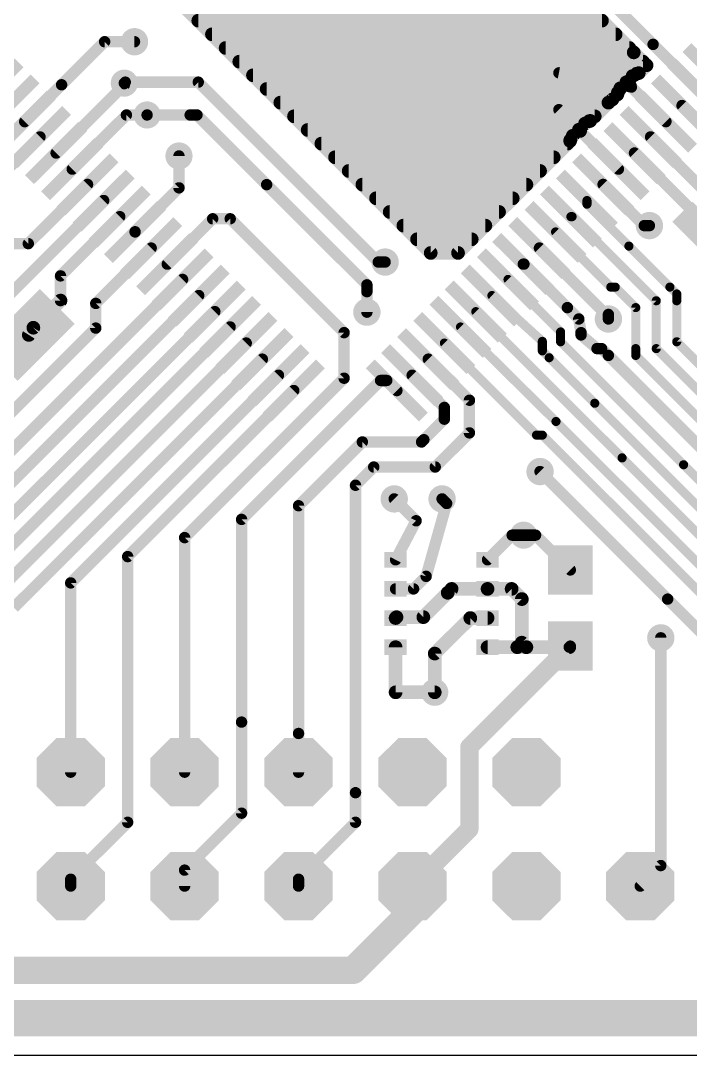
# Model space of a CAD drawing. Extents: x 0 to 81, y 1 to 51.
# Drawn here: x 38.71 to 53.64, y 1 to 24.08 of the extents above; entities that cross this region are included whole.
import ezdxf

# ---------------------------------------------------------------- set-up
doc = ezdxf.new("R2010")
doc.units = 0
for name, color, linetype in [('1', 22, 'CONTINUOUS'), ('17', 82, 'CONTINUOUS'), ('18', 82, 'CONTINUOUS'), ('20', 7, 'CONTINUOUS')]:
    doc.layers.add(name, color=color, linetype=linetype)

# ---------------------------------------------------------------- blocks, each defined once
blk = doc.blocks.new('RECT')
blk.add_solid([(-0.5, -0.5), (0.5, -0.5), (-0.5, 0.5), (0.5, 0.5)])
blk = doc.blocks.new('OCTAGONP')
at = {"const_width": 0.5}
blk.add_lwpolyline([(-0.25, -0.1036), (-0.25, 0.1036), (-0.1036, 0.25), (0.1036, 0.25), (0.25, 0.1036), (0.25, -0.1036), (0.1036, -0.25), (-0.1036, -0.25), (-0.25, -0.1036), (-0.25, 0.1036)], dxfattribs=at)
blk = doc.blocks.new('ROUNDV')
at = {"const_width": 0.5}
blk.add_lwpolyline([(0, -0.25, 1), (0, 0.25, 1), (0, -0.25)], format="xyb", dxfattribs=at)

msp = doc.modelspace()

# ---------------------------------------------------------------- linework, layer by layer
at = {"layer": '1'}
for points, const_width in [([(47.4061, 28.956), (52.8121, 23.55)], 0.254), ([(47.2272, 28.5242), (52.3803, 23.3711)], 0.3048), ([(45.8724, 25.7556), (50.7492, 22.4028)], 0.8128), ([(47.8536, 18.8976), (42.3672, 24.384)], 0.3048), ([(42.672, 24.0792), (51.6722, 24.0792)], 0.3048), ([(42.9768, 23.7744), (51.977, 23.7744)], 0.3048), ([(39.624, 22.6493), (40.5835, 23.6088)], 0.254), ([(40.5835, 23.6088), (41.2496, 23.6088)], 0.254), ([(43.2816, 23.4696), (52.2818, 23.4696)], 0.3048), ([(52.8121, 23.55), (53.8167, 22.5454)], 0.254), ([(43.5864, 23.1648), (52.5866, 23.1648)], 0.3048), ([(52.3803, 23.3711), (52.3803, 23.3711)], 0.3048), ([(52.3803, 23.3711), (52.6672, 23.0842)], 0.3048), ([(52.6672, 23.0842), (52.4921, 22.9091)], 0.3048), ([(43.8912, 22.86), (52.3832, 22.86)], 0.3048), ([(52.3278, 22.5975), (50.7125, 22.915)], 0.254), ([(52.2182, 22.707), (52.0816, 22.5704)], 0.3048), ([(52.3548, 22.8437), (52.2182, 22.707)], 0.3048), ([(52.2182, 22.707), (52.2932, 22.6321)], 0.3048), ([(52.2931, 22.6321), (52.2182, 22.707)], 0.3048), ([(52.4475, 22.8972), (52.3548, 22.8437)], 0.3048), ([(52.4921, 22.9091), (52.4475, 22.8972)], 0.3048), ([(38.8017, 21.827), (39.624, 22.6493)], 0.254), ([(39.5022, 21.1265), (41.0224, 22.6467)], 0.254), ([(41.0224, 22.6864), (41.0436, 22.7076)], 0.254), ([(41.0436, 22.7076), (42.672, 22.7076)], 0.254), ([(41.0224, 22.6467), (41.0224, 22.6864)], 0.2032), ([(41.0224, 22.6467), (41.0224, 22.6864)], 0.2032), ([(42.672, 22.7076), (46.6852, 18.6944)], 0.254), ([(44.196, 22.5552), (52.0728, 22.5552)], 0.3048), ([(52.0281, 22.4778), (52.0161, 22.4331)], 0.3048), ([(52.0816, 22.5704), (52.0281, 22.4778)], 0.3048), ([(52.2932, 22.6321), (52.2931, 22.6321)], 0.3048), ([(53.0983, 21.827), (52.3278, 22.5975)], 0.254), ([(44.5008, 22.2504), (51.816, 22.2504)], 0.3048), ([(51.816, 22.2504), (51.4087, 21.8431)], 0.3048), ([(51.9031, 22.3201), (51.816, 22.2504)], 0.3048), ([(52.0161, 22.4331), (51.9031, 22.3201)], 0.3048), ([(52.0386, 20.7673), (50.7125, 22.0934)], 0.254), ([(53.4575, 22.1862), (54.9813, 20.6624)], 0.254), ([(41.0693, 21.9752), (39.8614, 20.7673)], 0.254), ([(41.0693, 21.9752), (41.5304, 21.9752)], 0.254), ([(41.5304, 21.9752), (42.49, 21.9752)], 0.254), ([(42.49, 21.9752), (42.6424, 21.9752)], 0.254), ([(42.6424, 21.9752), (44.196, 20.4216)], 0.254), ([(44.8056, 21.9456), (51.5112, 21.9456)], 0.3048), ([(51.2952, 21.784), (51.1586, 21.6474)], 0.3048), ([(51.3878, 21.8375), (51.2952, 21.784)], 0.3048), ([(51.4087, 21.8431), (51.3878, 21.8375)], 0.3048), ([(45.1104, 21.6408), (51.152, 21.6408)], 0.3048), ([(51.1585, 21.6474), (51.0219, 21.5108)], 0.3048), ([(51.1857, 21.6201), (51.1585, 21.6474)], 0.3048), ([(51.1586, 21.6474), (51.1858, 21.6202)], 0.3048), ([(51.1651, 21.6408), (51.1651, 21.6408)], 0.3048), ([(51.1858, 21.6202), (51.1857, 21.6201)], 0.3048), ([(39.143, 21.4857), (38.0788, 20.4216)], 0.254), ([(45.4152, 21.336), (50.9016, 21.336)], 0.3048), ([(50.9628, 21.3972), (48.4632, 18.8976)], 0.3048), ([(50.9684, 21.4181), (50.9628, 21.3972)], 0.3048), ([(51.0219, 21.5108), (50.9684, 21.4181)], 0.3048), ([(52.757, 21.4857), (54.2129, 20.0298)], 0.254), ([(52.3978, 21.1265), (53.9152, 19.6092)], 0.254), ([(42.2416, 20.3496), (42.2416, 21.0608)], 0.254), ([(45.72, 21.0312), (50.5968, 21.0312)], 0.3048), ([(46.0248, 20.7264), (50.292, 20.7264)], 0.3048), ([(40.2026, 20.4261), (38.8816, 19.105)], 0.254), ([(46.4312, 18.1864), (44.196, 20.4216)], 0.254), ([(46.3296, 20.4216), (49.9872, 20.4216)], 0.3048), ([(51.6974, 20.4261), (52.6162, 19.5072)], 0.254), ([(41.2623, 19.3703), (42.2416, 20.3496)], 0.254), ([(40.5618, 20.0668), (37.5172, 17.0222)], 0.254), ([(46.6344, 20.1168), (49.6824, 20.1168)], 0.3048), ([(51.3382, 20.0668), (51.3382, 19.985)], 0.2032), ([(51.3382, 19.985), (52.2732, 19.05)], 0.2032), ([(46.9392, 19.812), (49.3776, 19.812)], 0.3048), ([(40.9211, 19.7076), (39.6, 18.3866)], 0.254), ([(41.9807, 18.648), (42.9924, 19.6596)], 0.254), ([(42.9924, 19.6596), (43.3832, 19.6596)], 0.254), ([(43.3832, 19.6596), (45.9232, 17.1196)], 0.254), ([(47.244, 19.5072), (49.0728, 19.5072)], 0.3048), ([(50.9789, 19.7076), (51.006, 19.7076)], 0.2032), ([(51.006, 19.7076), (52.8828, 17.8308)], 0.2032), ([(52.6162, 19.5072), (52.7304, 19.5072)], 0.254), ([(41.2623, 19.3664), (41.2623, 19.3703)], 0.254), ([(50.6377, 19.3664), (51.8685, 18.1356)], 0.2032), ([(38.8816, 19.105), (38.33, 19.105)], 0.254), ([(47.5488, 19.2024), (48.768, 19.2024)], 0.3048), ([(41.6215, 19.0072), (40.386, 17.7717)], 0.254), ([(48.4632, 18.8976), (47.8536, 18.8976)], 0.3048), ([(47.8536, 18.8976), (48.4632, 18.8976)], 0.3048), ([(50.2785, 19.0072), (51.816, 17.4697)], 0.254), ([(52.2732, 19.05), (53.1876, 18.1356)], 0.2032), ([(46.6852, 18.6944), (46.8376, 18.6944)], 0.254), ([(49.9193, 18.648), (49.932, 18.648)], 0.254), ([(49.932, 18.648), (50.9016, 17.6784)], 0.254), ([(39.6, 18.3866), (39.6, 17.835)], 0.254), ([(42.322, 18.3067), (30.9241, 6.9088)], 0.254), ([(46.4312, 18.034), (46.4312, 18.1864)], 0.254), ([(49.578, 18.3067), (50.7492, 17.1355)], 0.2032), ([(51.8685, 18.1356), (51.9684, 18.1356)], 0.2032), ([(51.9684, 18.1356), (52.4256, 17.6784)], 0.2032), ([(53.1876, 18.1356), (53.34, 17.9832)], 0.2032), ([(42.6812, 17.9475), (29.6672, 4.9335)], 0.254), ([(46.4312, 18.034), (46.4312, 17.5768)], 0.254), ([(49.2188, 17.9475), (50.3428, 16.9251)], 0.2032), ([(53.34, 17.9832), (53.34, 17.8308)], 0.2032), ([(39.6, 17.835), (38.9945, 17.2295)], 0.3048), ([(40.386, 17.7717), (40.386, 17.2212)], 0.254), ([(50.9016, 17.6784), (51.1556, 17.4244)], 0.254), ([(52.4256, 17.6784), (52.4256, 16.764)], 0.2032), ([(52.8828, 17.8308), (52.8828, 16.764)], 0.2032), ([(53.34, 17.8308), (53.34, 16.9164)], 0.2032), ([(43.0404, 17.5883), (34.798, 9.3459)], 0.254), ([(48.8596, 17.5883), (52.1208, 14.3271)], 0.2032), ([(51.1556, 17.4244), (51.2064, 17.1196)], 0.254), ([(51.816, 17.526), (51.816, 17.4244)], 0.254), ([(51.816, 17.4697), (51.816, 17.4244)], 0.254), ([(40.386, 17.2212), (35.2044, 12.0396)], 0.254), ([(43.3816, 17.247), (36.0172, 9.8826)], 0.254), ([(38.9945, 17.2295), (38.8929, 17.0689)], 0.3048), ([(50.6476, 15.1384), (48.5184, 17.247)], 0.2032), ([(45.9232, 17.1196), (45.9232, 16.1036)], 0.254), ([(50.7492, 17.1355), (50.7492, 16.9164)], 0.2032), ([(51.2064, 17.1196), (51.2064, 17.0688)], 0.254), ([(51.2064, 17.0688), (51.562, 16.764)], 0.254), ([(43.7409, 16.8878), (37.2872, 10.4342)], 0.254), ([(48.1591, 16.8878), (50.2134, 14.8336)], 0.2032), ([(50.3428, 16.9251), (50.3428, 16.7132)], 0.2032), ([(50.7492, 16.9164), (53.4924, 14.1732)], 0.2032), ([(51.562, 16.764), (51.6636, 16.764)], 0.254), ([(51.6636, 16.764), (51.816, 16.6116)], 0.254), ([(52.4256, 16.764), (52.4256, 16.6116)], 0.2032), ([(52.8828, 16.764), (54.7116, 14.9352)], 0.2032), ([(53.34, 16.9164), (55.0164, 15.24)], 0.2032), ([(44.1001, 16.5286), (38.5572, 10.9858)], 0.254), ([(47.7999, 16.5286), (48.7172, 15.6114)], 0.254), ([(50.3428, 16.7132), (50.4952, 16.5608)], 0.2032), ([(50.4952, 16.5608), (51.5112, 15.5448)], 0.2032), ([(51.816, 16.6116), (53.9496, 14.478)], 0.254), ([(52.4256, 16.6116), (54.4068, 14.6304)], 0.2032), ([(44.4593, 16.1694), (39.8272, 11.5373)], 0.254), ([(45.9232, 16.1036), (42.3672, 12.5476)], 0.254), ([(46.736, 16.0528), (43.6372, 12.954)], 0.254), ([(46.8748, 16.0528), (46.736, 16.0528)], 0.254), ([(47.0995, 15.8282), (46.8748, 16.0528)], 0.254), ([(47.4407, 16.1694), (48.1584, 15.4517)], 0.254), ([(44.8005, 15.8282), (41.0972, 12.1248)], 0.254), ([(48.7172, 15.6114), (48.7172, 14.8844)], 0.254), ([(48.1584, 15.4517), (48.1584, 15.1892)], 0.254), ([(51.5112, 15.5448), (57.2516, 9.8044)], 0.2032), ([(48.1584, 15.1892), (47.7012, 14.732)], 0.254), ([(50.6476, 15.1384), (57.912, 7.874)], 0.2032), ([(48.7172, 14.8844), (47.9552, 14.1224)], 0.254), ([(46.3296, 14.6812), (44.9072, 13.2588)], 0.254), ([(47.6504, 14.6812), (46.3296, 14.6812)], 0.254), ([(47.7012, 14.732), (47.6504, 14.6812)], 0.254), ([(50.2134, 14.8336), (50.3428, 14.8336)], 0.2032), ([(50.3428, 14.8336), (57.8104, 7.366)], 0.2032), ([(52.1208, 14.3271), (52.1208, 14.3256)], 0.2032), ([(57.7596, 8.6868), (52.1208, 14.3256)], 0.2032), ([(46.5836, 14.1224), (46.1772, 13.716)], 0.254), ([(47.9552, 14.1224), (46.5836, 14.1224)], 0.254), ([(50.292, 14.0208), (53.1368, 11.176)], 0.254), ([(53.4924, 14.1732), (55.9816, 11.684)], 0.2032), ([(46.1772, 13.716), (46.1772, 6.858)], 0.254), ([(44.9072, 13.2588), (44.9072, 8.1788)], 0.254), ([(47.0408, 13.4112), (47.5285, 12.9235)], 0.254), ([(48.2092, 13.3096), (47.752, 11.684)], 0.254), ([(48.1076, 13.4112), (48.2092, 13.3096)], 0.254), ([(43.6372, 12.954), (43.6372, 8.4328)], 0.254), ([(47.5285, 12.9235), (47.0713, 12.0536)], 0.254), ([(49.1213, 12.0536), (49.6703, 12.6026)], 0.254), ([(49.6703, 12.6026), (49.9251, 12.6026)], 0.254), ([(50.1909, 12.6026), (49.9251, 12.6026)], 0.254), ([(50.9665, 11.827), (50.1909, 12.6026)], 0.254), ([(42.3672, 12.5476), (42.3672, 7.3152)], 0.254), ([(41.0972, 12.1248), (41.0972, 6.1976)], 0.254), ([(47.752, 11.684), (47.4716, 11.4036)], 0.254), ([(39.8272, 11.5373), (39.8272, 7.3152)], 0.254), ([(48.3197, 11.4036), (48.233, 11.3169)], 0.3048), ([(49.1213, 11.4036), (48.3197, 11.4036)], 0.3048), ([(49.1213, 11.4036), (49.658, 11.4036)], 0.3048), ([(49.658, 11.4036), (49.8856, 11.176)], 0.3048), ([(47.4716, 11.4036), (47.0713, 11.4036)], 0.254), ([(48.233, 11.3169), (47.6899, 10.7738)], 0.3048), ([(49.8856, 11.176), (49.8856, 10.2052)], 0.3048), ([(53.1368, 11.176), (55.0672, 9.2456)], 0.254), ([(47.0915, 10.7738), (47.0713, 10.7536)], 0.3048), ([(47.6899, 10.7738), (47.0915, 10.7738)], 0.3048), ([(48.7365, 10.7536), (47.9439, 9.961)], 0.3048), ([(49.1213, 10.7536), (48.7365, 10.7536)], 0.3048), ([(52.9844, 5.2324), (52.9844, 10.3124)], 0.254), ([(47.0713, 10.1036), (47.0713, 9.0974)], 0.3048), ([(50.9665, 10.127), (48.7172, 7.8777)], 0.4064), ([(49.784, 10.1036), (49.1213, 10.1036)], 0.3048), ([(49.9872, 10.1036), (49.784, 10.1036)], 0.3048), ([(49.8856, 10.2052), (49.9872, 10.1036)], 0.3048), ([(50.9431, 10.1036), (49.9872, 10.1036)], 0.3048), ([(50.9665, 10.127), (50.9431, 10.1036)], 0.254), ([(47.9439, 9.961), (47.9439, 9.0974)], 0.3048), ([(47.0713, 9.0974), (47.9439, 9.0974)], 0.3048), ([(43.6372, 8.4328), (43.6372, 6.4008)], 0.254), ([(44.9072, 8.1788), (44.9072, 7.3152)], 0.254), ([(48.7172, 7.8777), (48.7172, 6.0452)], 0.4064), ([(46.1772, 6.858), (46.1772, 6.1976)], 0.254), ([(43.6372, 6.4008), (42.3672, 5.1308)], 0.254), ([(41.0972, 6.1976), (39.8272, 4.9276)], 0.254), ([(46.1772, 6.1976), (44.9072, 4.9276)], 0.254), ([(47.4472, 4.7752), (48.7172, 6.0452)], 0.4064), ([(52.5272, 4.7752), (52.9844, 5.2324)], 0.254), ([(42.3672, 5.1308), (42.3672, 4.7752)], 0.254), ([(47.4472, 4.2164), (47.4472, 4.7752)], 0.6096), ([(39.8272, 4.9276), (39.8272, 4.7752)], 0.254), ([(44.9072, 4.9276), (44.9072, 4.7752)], 0.254), ([(46.1264, 2.8956), (47.4472, 4.2164)], 0.6096), ([(26.5684, 2.8956), (46.1264, 2.8956)], 0.6096), ([(65.9892, 1.8288), (20.828, 1.8288)], 0.8128)]:
    msp.add_lwpolyline(points, dxfattribs=dict(at, const_width=const_width))
for points, const_width in [([(42.672, 24.1554, 1), (42.672, 24.003)], 0.1524), ([(51.6722, 24.003, 1), (51.6722, 24.1554)], 0.1524), ([(42.9768, 23.8506, 1), (42.9768, 23.6982)], 0.1524), ([(51.977, 23.6982, 1), (51.977, 23.8506)], 0.1524), ([(40.5835, 23.6723, 1), (40.5835, 23.5453)], 0.127), ([(40.6284, 23.5639, 1), (40.5386, 23.6537)], 0.127), ([(41.2496, 23.5453, 1), (41.2496, 23.6723)], 0.127), ([(43.2816, 23.5458, 1), (43.2816, 23.3934)], 0.1524), ([(52.2818, 23.3934, 1), (52.2818, 23.5458)], 0.1524), ([(52.857, 23.5949, 1), (52.7672, 23.5051)], 0.127), ([(52.7672, 23.5051, 1), (52.857, 23.5949)], 0.127), ([(43.5864, 23.241, 1), (43.5864, 23.0886)], 0.1524), ([(52.4565, 23.3711, 1), (52.3041, 23.3711)], 0.1524), ([(52.4342, 23.425, 1), (52.3264, 23.3173)], 0.1524), ([(52.3041, 23.3711, 1), (52.4565, 23.3711)], 0.1524), ([(52.3264, 23.3173, 1), (52.4342, 23.425)], 0.1524), ([(52.5866, 23.0886, 1), (52.5866, 23.241)], 0.1524), ([(52.7211, 23.0303, 1), (52.6134, 23.1381)], 0.1524), ([(52.6134, 23.0303, 1), (52.7211, 23.1381)], 0.1524), ([(43.8912, 22.9362, 1), (43.8912, 22.7838)], 0.1524), ([(50.7247, 22.9773, 1), (50.7003, 22.8527)], 0.127), ([(52.2721, 22.7609, 1), (52.1643, 22.6532)], 0.1524), ([(52.2721, 22.7609, 1), (52.1643, 22.6531)], 0.1524), ([(52.2721, 22.6531, 1), (52.1643, 22.7609)], 0.1524), ([(52.3167, 22.9096, 1), (52.3929, 22.7777)], 0.1524), ([(52.4087, 22.7898, 1), (52.3009, 22.8975)], 0.1524), ([(52.4278, 22.9708, 1), (52.4672, 22.8236)], 0.1524), ([(52.3832, 22.7838, 1), (52.3832, 22.9362)], 0.1524), ([(52.4856, 22.8312, 1), (52.4094, 22.9631)], 0.1524), ([(52.4383, 22.963, 1), (52.546, 22.8552)], 0.1524), ([(52.5119, 22.8355, 1), (52.4724, 22.9827)], 0.1524), ([(39.5791, 22.6942, 1), (39.6689, 22.6044)], 0.127), ([(39.6689, 22.6044, 1), (39.5791, 22.6942)], 0.127), ([(40.9775, 22.7313, 1), (41.0673, 22.6415)], 0.127), ([(41.0673, 22.6018, 1), (40.9775, 22.6916)], 0.127), ([(41.0436, 22.7711, 1), (41.0436, 22.6441)], 0.127), ([(41.0732, 22.6864, 1), (40.9716, 22.6864)], 0.1016), ([(41.0732, 22.6864, 1), (40.9716, 22.6864)], 0.1016), ([(40.9716, 22.6467, 1), (41.0732, 22.6467)], 0.1016), ([(40.9716, 22.6467, 1), (41.0732, 22.6467)], 0.1016), ([(41.0885, 22.6627, 1), (40.9987, 22.7525)], 0.127), ([(42.7169, 22.7525, 1), (42.6271, 22.6627)], 0.127), ([(42.672, 22.6441, 1), (42.672, 22.7711)], 0.127), ([(44.196, 22.6314, 1), (44.196, 22.479)], 0.1524), ([(50.6341, 22.2354, 1), (50.8643, 22.5702)], 0.4064), ([(52.1017, 22.458, 1), (51.9545, 22.4975)], 0.1524), ([(52.0277, 22.6243, 1), (52.1355, 22.5165)], 0.1524), ([(52.1476, 22.5323, 1), (52.0156, 22.6085)], 0.1524), ([(52.0728, 22.479, 1), (52.0728, 22.6314)], 0.1524), ([(52.1643, 22.7609, 1), (52.2721, 22.6532)], 0.1524), ([(52.2463, 22.6922, 1), (52.3399, 22.572)], 0.1524), ([(52.2392, 22.5782, 1), (52.347, 22.686)], 0.1524), ([(52.2393, 22.5782, 1), (52.347, 22.686)], 0.1524), ([(52.3399, 22.572, 1), (52.2464, 22.6923)], 0.1524), ([(52.3727, 22.6424, 1), (52.2829, 22.5526)], 0.127), ([(52.3155, 22.5352, 1), (52.34, 22.6598)], 0.127), ([(44.5008, 22.3266, 1), (44.5008, 22.1742)], 0.1524), ([(51.7684, 22.3099, 1), (51.8636, 22.1909)], 0.1524), ([(51.8699, 22.1965, 1), (51.7621, 22.3043)], 0.1524), ([(51.816, 22.1742, 1), (51.816, 22.3266)], 0.1524), ([(51.8492, 22.374, 1), (51.957, 22.2662)], 0.1524), ([(51.9507, 22.2606, 1), (51.8555, 22.3796)], 0.1524), ([(51.9425, 22.4528, 1), (52.0897, 22.4134)], 0.1524), ([(51.9621, 22.5159, 1), (52.0941, 22.4396)], 0.1524), ([(52.07, 22.3792, 1), (51.9623, 22.487)], 0.1524), ([(50.7574, 22.1383, 1), (50.6676, 22.0485)], 0.127), ([(53.5024, 22.2311, 1), (53.4126, 22.1413)], 0.127), ([(38.7568, 21.8719, 1), (38.8466, 21.7821)], 0.127), ([(41.0693, 22.0387, 1), (41.0693, 21.9117)], 0.127), ([(41.1142, 21.9303, 1), (41.0244, 22.0201)], 0.127), ([(41.5304, 22.0387, 1), (41.5304, 21.9117)], 0.127), ([(41.5304, 21.9117, 1), (41.5304, 22.0387)], 0.127), ([(42.49, 22.0387, 1), (42.49, 21.9117)], 0.127), ([(42.49, 21.9117, 1), (42.49, 22.0387)], 0.127), ([(42.6873, 22.0201, 1), (42.5975, 21.9303)], 0.127), ([(42.6424, 21.9117, 1), (42.6424, 22.0387)], 0.127), ([(44.8056, 22.0218, 1), (44.8056, 21.8694)], 0.1524), ([(51.2571, 21.85, 1), (51.3333, 21.718)], 0.1524), ([(51.349, 21.7301, 1), (51.2413, 21.8379)], 0.1524), ([(51.3681, 21.9111, 1), (51.4076, 21.7639)], 0.1524), ([(51.3548, 21.897, 1), (51.4626, 21.7892)], 0.1524), ([(51.4259, 21.7715, 1), (51.3497, 21.9035)], 0.1524), ([(51.4284, 21.7695, 1), (51.389, 21.9167)], 0.1524), ([(51.5112, 21.8694, 1), (51.5112, 22.0218)], 0.1524), ([(53.0534, 21.7821, 1), (53.1432, 21.8719)], 0.127), ([(45.1104, 21.717, 1), (45.1104, 21.5646)], 0.1524), ([(51.2124, 21.7013, 1), (51.1047, 21.5935)], 0.1524), ([(51.2124, 21.7012, 1), (51.1047, 21.5935)], 0.1524), ([(51.1047, 21.7013, 1), (51.2124, 21.5935)], 0.1524), ([(51.1651, 21.717, 1), (51.1651, 21.5646)], 0.1524), ([(51.2124, 21.5935, 1), (51.1047, 21.7012)], 0.1524), ([(51.1319, 21.674, 1), (51.2396, 21.5663)], 0.1524), ([(51.2397, 21.5663, 1), (51.1319, 21.6741)], 0.1524), ([(51.1319, 21.5663, 1), (51.2397, 21.6741)], 0.1524), ([(51.1319, 21.5663, 1), (51.2396, 21.674)], 0.1524), ([(51.152, 21.5646, 1), (51.152, 21.717)], 0.1524), ([(51.1651, 21.5646, 1), (51.1651, 21.717)], 0.1524), ([(39.1879, 21.4408, 1), (39.0981, 21.5306)], 0.127), ([(45.4152, 21.4122, 1), (45.4152, 21.2598)], 0.1524), ([(50.8892, 21.417, 1), (51.0365, 21.3775)], 0.1524), ([(50.9024, 21.4562, 1), (51.0344, 21.38)], 0.1524), ([(51.042, 21.3984, 1), (50.8948, 21.4378)], 0.1524), ([(50.9016, 21.2598, 1), (50.9016, 21.4122)], 0.1524), ([(51.0167, 21.3434, 1), (50.909, 21.4511)], 0.1524), ([(50.9681, 21.5646, 1), (51.0758, 21.4569)], 0.1524), ([(51.0879, 21.4727, 1), (50.9559, 21.5489)], 0.1524), ([(52.8019, 21.5306, 1), (52.7121, 21.4408)], 0.127), ([(39.4573, 21.1714, 1), (39.5471, 21.0816)], 0.127), ([(52.4427, 21.1714, 1), (52.3529, 21.0816)], 0.127), ([(42.3051, 21.0608, 1), (42.1781, 21.0608)], 0.127), ([(45.72, 21.1074, 1), (45.72, 20.955)], 0.1524), ([(50.5968, 20.955, 1), (50.5968, 21.1074)], 0.1524), ([(39.8165, 20.8122, 1), (39.9063, 20.7224)], 0.127), ([(46.0248, 20.8026, 1), (46.0248, 20.6502)], 0.1524), ([(50.292, 20.6502, 1), (50.292, 20.8026)], 0.1524), ([(51.9937, 20.7224, 1), (52.0835, 20.8122)], 0.127), ([(40.2475, 20.3812, 1), (40.1577, 20.471)], 0.127), ([(44.2409, 20.4665, 1), (44.1511, 20.3767)], 0.127), ([(46.3296, 20.4978, 1), (46.3296, 20.3454)], 0.1524), ([(49.9872, 20.3454, 1), (49.9872, 20.4978)], 0.1524), ([(51.7423, 20.471, 1), (51.6525, 20.3812)], 0.127), ([(42.1781, 20.3496, 1), (42.3051, 20.3496)], 0.127), ([(42.2865, 20.3047, 1), (42.1967, 20.3945)], 0.127), ([(44.1511, 20.3767, 1), (44.2409, 20.4665)], 0.127), ([(40.6067, 20.0219, 1), (40.5169, 20.1117)], 0.127), ([(46.6344, 20.193, 1), (46.6344, 20.0406)], 0.1524), ([(49.6824, 20.0406, 1), (49.6824, 20.193)], 0.1524), ([(51.3741, 20.021, 1), (51.3022, 19.9491)], 0.1016), ([(51.389, 20.0668, 1), (51.2874, 20.0668)], 0.1016), ([(46.9392, 19.8882, 1), (46.9392, 19.7358)], 0.1524), ([(49.3776, 19.7358, 1), (49.3776, 19.8882)], 0.1524), ([(51.2874, 19.985, 1), (51.389, 19.985)], 0.1016), ([(40.966, 19.6627, 1), (40.8762, 19.7525)], 0.127), ([(42.9924, 19.7231, 1), (42.9924, 19.5961)], 0.127), ([(43.0373, 19.6147, 1), (42.9475, 19.7045)], 0.127), ([(43.4281, 19.7045, 1), (43.3383, 19.6147)], 0.127), ([(43.3832, 19.5961, 1), (43.3832, 19.7231)], 0.127), ([(47.244, 19.5834, 1), (47.244, 19.431)], 0.1524), ([(49.0728, 19.431, 1), (49.0728, 19.5834)], 0.1524), ([(50.9789, 19.7584, 1), (50.9789, 19.6568)], 0.1016), ([(51.0419, 19.7436, 1), (50.97, 19.6717)], 0.1016), ([(51.006, 19.6568, 1), (51.006, 19.7584)], 0.1016), ([(52.6162, 19.5707, 1), (52.6162, 19.4437)], 0.127), ([(52.7304, 19.4437, 1), (52.7304, 19.5707)], 0.127), ([(41.3258, 19.3703, 1), (41.1988, 19.3703)], 0.127), ([(41.2174, 19.4152, 1), (41.3072, 19.3254)], 0.127), ([(41.1988, 19.3664, 1), (41.3258, 19.3664)], 0.127), ([(50.6736, 19.4023, 1), (50.6018, 19.3305)], 0.1016), ([(52.5713, 19.4623, 1), (52.6611, 19.5521)], 0.127), ([(38.8367, 19.1499, 1), (38.9265, 19.0601)], 0.127), ([(38.8816, 19.0415, 1), (38.8816, 19.1685)], 0.127), ([(47.5488, 19.2786, 1), (47.5488, 19.1262)], 0.1524), ([(48.768, 19.1262, 1), (48.768, 19.2786)], 0.1524), ([(41.6664, 18.9623, 1), (41.5766, 19.0521)], 0.127), ([(47.8536, 18.9738, 1), (47.8536, 18.8214)], 0.1524), ([(47.8536, 18.9738, 1), (47.8536, 18.8214)], 0.1524), ([(47.7997, 18.8437, 1), (47.9075, 18.9515)], 0.1524), ([(48.4093, 18.9515, 1), (48.5171, 18.8437)], 0.1524), ([(48.4632, 18.8214, 1), (48.4632, 18.9738)], 0.1524), ([(48.4632, 18.8214, 1), (48.4632, 18.9738)], 0.1524), ([(50.3234, 19.0521, 1), (50.2336, 18.9623)], 0.127), ([(52.3091, 19.0859, 1), (52.2373, 19.0141)], 0.1016), ([(52.2373, 19.0141, 1), (52.3091, 19.0859)], 0.1016), ([(41.9358, 18.6929, 1), (42.0256, 18.6031)], 0.127), ([(46.6852, 18.7579, 1), (46.6852, 18.6309)], 0.127), ([(46.6403, 18.6495, 1), (46.7301, 18.7393)], 0.127), ([(46.8376, 18.6309, 1), (46.8376, 18.7579)], 0.127), ([(49.9193, 18.7115, 1), (49.9193, 18.5845)], 0.127), ([(49.9769, 18.6929, 1), (49.8871, 18.6031)], 0.127), ([(49.932, 18.5845, 1), (49.932, 18.7115)], 0.127), ([(39.6635, 18.3866, 1), (39.5365, 18.3866)], 0.127), ([(39.5551, 18.4315, 1), (39.6449, 18.3417)], 0.127), ([(42.3669, 18.2618, 1), (42.2771, 18.3516)], 0.127), ([(46.4947, 18.1864, 1), (46.3677, 18.1864)], 0.127), ([(46.3863, 18.1415, 1), (46.4761, 18.2313)], 0.127), ([(49.6139, 18.3426, 1), (49.5421, 18.2708)], 0.1016), ([(51.8685, 18.1864, 1), (51.8685, 18.0848)], 0.1016), ([(52.0043, 18.1715, 1), (51.9325, 18.0997)], 0.1016), ([(51.9684, 18.0848, 1), (51.9684, 18.1864)], 0.1016), ([(53.2235, 18.1715, 1), (53.1517, 18.0997)], 0.1016), ([(42.7261, 17.9026, 1), (42.6363, 17.9924)], 0.127), ([(46.4947, 18.034, 1), (46.3677, 18.034)], 0.127), ([(46.3677, 18.034, 1), (46.4947, 18.034)], 0.127), ([(49.253, 17.9851, 1), (49.1846, 17.9099)], 0.1016), ([(51.8326, 18.0997, 1), (51.9044, 18.1715)], 0.1016), ([(53.1517, 18.0997, 1), (53.2235, 18.1715)], 0.1016), ([(53.3908, 17.9832, 1), (53.2892, 17.9832)], 0.1016), ([(53.3041, 17.9473, 1), (53.3759, 18.0191)], 0.1016), ([(39.6539, 17.7811, 1), (39.5461, 17.8889)], 0.1524), ([(39.5365, 17.835, 1), (39.6635, 17.835)], 0.127), ([(40.4495, 17.7717, 1), (40.3225, 17.7717)], 0.127), ([(40.3411, 17.8166, 1), (40.4309, 17.7268)], 0.127), ([(50.9465, 17.7233, 1), (50.8567, 17.6335)], 0.127), ([(50.8567, 17.6335, 1), (50.9465, 17.7233)], 0.127), ([(52.4764, 17.6784, 1), (52.3748, 17.6784)], 0.1016), ([(52.9336, 17.8308, 1), (52.832, 17.8308)], 0.1016), ([(52.8469, 17.7949, 1), (52.9187, 17.8667)], 0.1016), ([(53.3908, 17.8308, 1), (53.2892, 17.8308)], 0.1016), ([(53.2892, 17.8308, 1), (53.3908, 17.8308)], 0.1016), ([(43.0853, 17.5434, 1), (42.9955, 17.6332)], 0.127), ([(46.3677, 17.5768, 1), (46.4947, 17.5768)], 0.127), ([(48.8955, 17.6242, 1), (48.8237, 17.5524)], 0.1016), ([(51.2182, 17.4348, 1), (51.093, 17.414)], 0.127), ([(51.8795, 17.526, 1), (51.7525, 17.526)], 0.127), ([(51.8795, 17.4697, 1), (51.7525, 17.4697)], 0.127), ([(51.7711, 17.4248, 1), (51.8609, 17.5146)], 0.127), ([(52.3897, 17.6425, 1), (52.4615, 17.7143)], 0.1016), ([(38.9407, 17.2834, 1), (39.0484, 17.1757)], 0.1524), ([(39.0589, 17.1888, 1), (38.9301, 17.2703)], 0.1524), ([(40.4309, 17.1763, 1), (40.3411, 17.2661)], 0.127), ([(43.4265, 17.2021, 1), (43.3367, 17.2919)], 0.127), ([(48.5541, 17.2831, 1), (48.4826, 17.2109)], 0.1016), ([(51.1107, 17.3795, 1), (51.2005, 17.4693)], 0.127), ([(51.7525, 17.4244, 1), (51.8795, 17.4244)], 0.127), ([(51.7525, 17.4244, 1), (51.8795, 17.4244)], 0.127), ([(38.8285, 17.1096, 1), (38.9573, 17.0281)], 0.1524), ([(40.3225, 17.2212, 1), (40.4495, 17.2212)], 0.127), ([(45.9867, 17.1196, 1), (45.8597, 17.1196)], 0.127), ([(45.8783, 17.0747, 1), (45.9681, 17.1645)], 0.127), ([(50.8, 17.1355, 1), (50.6984, 17.1355)], 0.1016), ([(50.7133, 17.0996, 1), (50.7851, 17.1715)], 0.1016), ([(51.2699, 17.1196, 1), (51.1429, 17.1196)], 0.127), ([(51.2477, 17.117, 1), (51.1651, 17.0206)], 0.127), ([(51.1429, 17.0688, 1), (51.2699, 17.0688)], 0.127), ([(51.1438, 17.1092, 1), (51.269, 17.13)], 0.127), ([(43.7858, 16.8429, 1), (43.696, 16.9327)], 0.127), ([(48.1951, 16.9238, 1), (48.1232, 16.8519)], 0.1016), ([(50.3936, 16.9251, 1), (50.292, 16.9251)], 0.1016), ([(50.3086, 16.8875, 1), (50.377, 16.9627)], 0.1016), ([(50.7851, 16.9523, 1), (50.7133, 16.8805)], 0.1016), ([(50.6984, 16.9164, 1), (50.8, 16.9164)], 0.1016), ([(51.562, 16.8275, 1), (51.562, 16.7005)], 0.127), ([(51.5207, 16.7158, 1), (51.6033, 16.8122)], 0.127), ([(51.7085, 16.8089, 1), (51.6187, 16.7191)], 0.127), ([(51.6636, 16.7005, 1), (51.6636, 16.8275)], 0.127), ([(52.4764, 16.764, 1), (52.3748, 16.764)], 0.1016), ([(52.9187, 16.7999, 1), (52.8469, 16.7281)], 0.1016), ([(53.3759, 16.9523, 1), (53.3041, 16.8805)], 0.1016), ([(53.2892, 16.9164, 1), (53.3908, 16.9164)], 0.1016), ([(44.145, 16.4837, 1), (44.0552, 16.5735)], 0.127), ([(47.8448, 16.5735, 1), (47.755, 16.4837)], 0.127), ([(50.3787, 16.7491, 1), (50.3069, 16.6773)], 0.1016), ([(50.292, 16.7132, 1), (50.3936, 16.7132)], 0.1016), ([(50.5311, 16.5967, 1), (50.4593, 16.5249)], 0.1016), ([(50.4593, 16.5249, 1), (50.5311, 16.5967)], 0.1016), ([(51.8609, 16.6565, 1), (51.7711, 16.5667)], 0.127), ([(51.7711, 16.5667, 1), (51.8609, 16.6565)], 0.127), ([(52.3748, 16.764, 1), (52.4764, 16.764)], 0.1016), ([(52.4615, 16.6475, 1), (52.3897, 16.5757)], 0.1016), ([(52.3748, 16.6116, 1), (52.4764, 16.6116)], 0.1016), ([(52.832, 16.764, 1), (52.9336, 16.764)], 0.1016), ([(44.5042, 16.1245, 1), (44.4144, 16.2143)], 0.127), ([(45.8597, 16.1036, 1), (45.9867, 16.1036)], 0.127), ([(45.9681, 16.0587, 1), (45.8783, 16.1485)], 0.127), ([(46.736, 16.1163, 1), (46.736, 15.9893)], 0.127), ([(46.7809, 16.0079, 1), (46.6911, 16.0977)], 0.127), ([(46.9197, 16.0977, 1), (46.8299, 16.0079)], 0.127), ([(46.8748, 15.9893, 1), (46.8748, 16.1163)], 0.127), ([(47.4856, 16.2143, 1), (47.3958, 16.1245)], 0.127), ([(44.8454, 15.7833, 1), (44.7556, 15.8731)], 0.127), ([(47.0546, 15.7833, 1), (47.1444, 15.8731)], 0.127), ([(48.7807, 15.6114, 1), (48.6537, 15.6114)], 0.127), ([(48.6723, 15.5665, 1), (48.7621, 15.6563)], 0.127), ([(48.2219, 15.4517, 1), (48.0949, 15.4517)], 0.127), ([(48.1135, 15.4068, 1), (48.2033, 15.4966)], 0.127), ([(51.5471, 15.5807, 1), (51.4753, 15.5089)], 0.1016), ([(51.4753, 15.5089, 1), (51.5471, 15.5807)], 0.1016), ([(48.0949, 15.1892, 1), (48.2219, 15.1892)], 0.127), ([(48.2033, 15.1443, 1), (48.1135, 15.2341)], 0.127), ([(50.6835, 15.1743, 1), (50.6117, 15.1025)], 0.1016), ([(48.7621, 14.8395, 1), (48.6723, 14.9293)], 0.127), ([(50.6119, 15.1023, 1), (50.6833, 15.1745)], 0.1016), ([(46.3296, 14.7447, 1), (46.3296, 14.6177)], 0.127), ([(46.3745, 14.6363, 1), (46.2847, 14.7261)], 0.127), ([(47.6055, 14.7261, 1), (47.6953, 14.6363)], 0.127), ([(47.6563, 14.7769, 1), (47.7461, 14.6871)], 0.127), ([(47.6504, 14.6177, 1), (47.6504, 14.7447)], 0.127), ([(47.7461, 14.6871, 1), (47.6563, 14.7769)], 0.127), ([(48.6537, 14.8844, 1), (48.7807, 14.8844)], 0.127), ([(50.2134, 14.8844, 1), (50.2134, 14.7828)], 0.1016), ([(50.1775, 14.7977, 1), (50.2493, 14.8695)], 0.1016), ([(50.3787, 14.8695, 1), (50.3069, 14.7977)], 0.1016), ([(50.3428, 14.7828, 1), (50.3428, 14.8844)], 0.1016), ([(52.1716, 14.3271, 1), (52.07, 14.3271)], 0.1016), ([(52.1567, 14.3615, 1), (52.0849, 14.2897)], 0.1016), ([(52.07, 14.3256, 1), (52.1716, 14.3256)], 0.1016), ([(52.0849, 14.2912, 1), (52.1567, 14.363)], 0.1016), ([(46.5836, 14.1859, 1), (46.5836, 14.0589)], 0.127), ([(46.6285, 14.0775, 1), (46.5387, 14.1673)], 0.127), ([(47.9103, 14.1673, 1), (48.0001, 14.0775)], 0.127), ([(47.9552, 14.0589, 1), (47.9552, 14.1859)], 0.127), ([(50.3369, 14.0657, 1), (50.2471, 13.9759)], 0.127), ([(53.5283, 14.2091, 1), (53.4565, 14.1373)], 0.1016), ([(53.4565, 14.1373, 1), (53.5283, 14.2091)], 0.1016), ([(46.2407, 13.716, 1), (46.1137, 13.716)], 0.127), ([(46.1323, 13.7609, 1), (46.2221, 13.6711)], 0.127), ([(44.9707, 13.2588, 1), (44.8437, 13.2588)], 0.127), ([(47.0857, 13.4561, 1), (46.9959, 13.3663)], 0.127), ([(48.1525, 13.4561, 1), (48.0627, 13.3663)], 0.127), ([(48.2703, 13.2924, 1), (48.1481, 13.3268)], 0.127), ([(48.1643, 13.2647, 1), (48.2541, 13.3545)], 0.127), ([(44.8623, 13.3037, 1), (44.9521, 13.2139)], 0.127), ([(43.7007, 12.954, 1), (43.5737, 12.954)], 0.127), ([(43.5923, 12.9989, 1), (43.6821, 12.9091)], 0.127), ([(47.5847, 12.894, 1), (47.4723, 12.953)], 0.127), ([(47.4836, 12.8786, 1), (47.5734, 12.9684)], 0.127), ([(49.6703, 12.6661, 1), (49.6703, 12.5391)], 0.127), ([(49.7152, 12.5577, 1), (49.6254, 12.6475)], 0.127), ([(49.9251, 12.6661, 1), (49.9251, 12.5391)], 0.127), ([(49.9251, 12.5391, 1), (49.9251, 12.6661)], 0.127), ([(50.2358, 12.6475, 1), (50.146, 12.5577)], 0.127), ([(50.1909, 12.5391, 1), (50.1909, 12.6661)], 0.127), ([(42.4307, 12.5476, 1), (42.3037, 12.5476)], 0.127), ([(42.3223, 12.5925, 1), (42.4121, 12.5027)], 0.127), ([(41.1607, 12.1248, 1), (41.0337, 12.1248)], 0.127), ([(41.0523, 12.1697, 1), (41.1421, 12.0799)], 0.127), ([(47.0151, 12.0831, 1), (47.1275, 12.0241)], 0.127), ([(49.0764, 12.0985, 1), (49.1662, 12.0087)], 0.127), ([(47.7969, 11.6391, 1), (47.7071, 11.7289)], 0.127), ([(50.9216, 11.7821, 1), (51.0114, 11.8719)], 0.127), ([(39.8907, 11.5373, 1), (39.7637, 11.5373)], 0.127), ([(39.7823, 11.5822, 1), (39.8721, 11.4924)], 0.127), ([(47.6909, 11.7012, 1), (47.8131, 11.6668)], 0.127), ([(48.3197, 11.4798, 1), (48.3197, 11.3274)], 0.1524), ([(48.3736, 11.3497, 1), (48.2658, 11.4575)], 0.1524), ([(49.1213, 11.4798, 1), (49.1213, 11.3274)], 0.1524), ([(49.1213, 11.3274, 1), (49.1213, 11.4798)], 0.1524), ([(49.7119, 11.4575, 1), (49.6041, 11.3497)], 0.1524), ([(49.658, 11.3274, 1), (49.658, 11.4798)], 0.1524), ([(47.0713, 11.4671, 1), (47.0713, 11.3401)], 0.127), ([(47.4267, 11.4485, 1), (47.5165, 11.3587)], 0.127), ([(47.4716, 11.3401, 1), (47.4716, 11.4671)], 0.127), ([(48.1791, 11.3707, 1), (48.2868, 11.263)], 0.1524), ([(48.2868, 11.263, 1), (48.1791, 11.3707)], 0.1524), ([(49.9618, 11.176, 1), (49.8094, 11.176)], 0.1524), ([(49.8317, 11.1221, 1), (49.9395, 11.2299)], 0.1524), ([(53.1817, 11.2209, 1), (53.0919, 11.1311)], 0.127), ([(53.0919, 11.1311, 1), (53.1817, 11.2209)], 0.127), ([(47.0174, 10.8075, 1), (47.1252, 10.6997)], 0.1524), ([(47.0915, 10.85, 1), (47.0915, 10.6976)], 0.1524), ([(47.1454, 10.7199, 1), (47.0376, 10.8277)], 0.1524), ([(47.636, 10.8277, 1), (47.7438, 10.7199)], 0.1524), ([(47.6899, 10.6976, 1), (47.6899, 10.85)], 0.1524), ([(48.7365, 10.8298, 1), (48.7365, 10.6774)], 0.1524), ([(48.7904, 10.6997, 1), (48.6826, 10.8075)], 0.1524), ([(49.1213, 10.6774, 1), (49.1213, 10.8298)], 0.1524), ([(53.0479, 10.3124, 1), (52.9209, 10.3124)], 0.127), ([(47.1475, 10.1036, 1), (46.9951, 10.1036)], 0.1524), ([(49.1213, 10.1798, 1), (49.1213, 10.0274)], 0.1524), ([(49.784, 10.1798, 1), (49.784, 10.0274)], 0.1524), ([(49.784, 10.0274, 1), (49.784, 10.1798)], 0.1524), ([(49.9395, 10.2591, 1), (49.8317, 10.1513)], 0.1524), ([(49.8094, 10.2052, 1), (49.9618, 10.2052)], 0.1524), ([(49.9872, 10.1798, 1), (49.9872, 10.0274)], 0.1524), ([(49.9333, 10.0497, 1), (50.0411, 10.1575)], 0.1524), ([(49.9872, 10.0274, 1), (49.9872, 10.1798)], 0.1524), ([(51.0383, 10.0552, 1), (50.8947, 10.1988)], 0.2032), ([(50.8982, 10.1485, 1), (50.988, 10.0587)], 0.127), ([(51.0114, 10.0821, 1), (50.9216, 10.1719)], 0.127), ([(50.9431, 10.0274, 1), (50.9431, 10.1798)], 0.1524), ([(48.0201, 9.961, 1), (47.8677, 9.961)], 0.1524), ([(47.89, 10.0149, 1), (47.9978, 9.9071)], 0.1524), ([(47.0713, 9.1736, 1), (47.0713, 9.0212)], 0.1524), ([(47.9439, 9.0212, 1), (47.9439, 9.1736)], 0.1524), ([(46.9951, 9.0974, 1), (47.1475, 9.0974)], 0.1524), ([(47.8677, 9.0974, 1), (48.0201, 9.0974)], 0.1524), ([(43.7007, 8.4328, 1), (43.5737, 8.4328)], 0.127), ([(43.5737, 8.4328, 1), (43.7007, 8.4328)], 0.127), ([(44.9707, 8.1788, 1), (44.8437, 8.1788)], 0.127), ([(44.8437, 8.1788, 1), (44.9707, 8.1788)], 0.127), ([(48.8188, 7.8777, 1), (48.6156, 7.8777)], 0.2032), ([(48.6454, 7.9495, 1), (48.789, 7.8059)], 0.2032), ([(39.7637, 7.3152, 1), (39.8907, 7.3152)], 0.127), ([(42.3037, 7.3152, 1), (42.4307, 7.3152)], 0.127), ([(44.8437, 7.3152, 1), (44.9707, 7.3152)], 0.127), ([(46.2407, 6.858, 1), (46.1137, 6.858)], 0.127), ([(46.1137, 6.858, 1), (46.2407, 6.858)], 0.127), ([(43.5737, 6.4008, 1), (43.7007, 6.4008)], 0.127), ([(43.6821, 6.3559, 1), (43.5923, 6.4457)], 0.127), ([(41.0337, 6.1976, 1), (41.1607, 6.1976)], 0.127), ([(41.1421, 6.1527, 1), (41.0523, 6.2425)], 0.127), ([(46.1137, 6.1976, 1), (46.2407, 6.1976)], 0.127), ([(46.2221, 6.1527, 1), (46.1323, 6.2425)], 0.127), ([(48.789, 5.9734, 1), (48.6454, 6.117)], 0.2032), ([(48.6156, 6.0452, 1), (48.8188, 6.0452)], 0.2032), ([(53.0293, 5.1875, 1), (52.9395, 5.2773)], 0.127), ([(42.4307, 5.1308, 1), (42.3037, 5.1308)], 0.127), ([(42.3223, 5.1757, 1), (42.4121, 5.0859)], 0.127), ([(47.5996, 4.7752, 1), (47.2948, 4.7752)], 0.3048), ([(52.9209, 5.2324, 1), (53.0479, 5.2324)], 0.127), ([(39.8907, 4.9276, 1), (39.7637, 4.9276)], 0.127), ([(39.7823, 4.9725, 1), (39.8721, 4.8827)], 0.127), ([(44.9707, 4.9276, 1), (44.8437, 4.9276)], 0.127), ([(44.8623, 4.9725, 1), (44.9521, 4.8827)], 0.127), ([(47.3754, 4.847, 1), (47.519, 4.7034)], 0.2032), ([(52.4823, 4.8201, 1), (52.5721, 4.7303)], 0.127), ([(39.7637, 4.7752, 1), (39.8907, 4.7752)], 0.127), ([(42.3037, 4.7752, 1), (42.4307, 4.7752)], 0.127), ([(44.8437, 4.7752, 1), (44.9707, 4.7752)], 0.127), ([(47.555, 4.1086, 1), (47.3394, 4.3242)], 0.3048), ([(47.2948, 4.2164, 1), (47.5996, 4.2164)], 0.3048), ([(46.0186, 3.0034, 1), (46.2342, 2.7878)], 0.3048), ([(46.1264, 2.7432, 1), (46.1264, 3.048)], 0.3048)]:
    msp.add_lwpolyline(points, format="xyb", dxfattribs=dict(at, const_width=const_width))
at = {"layer": '20'}
msp.add_line((0, 1), (81, 1), dxfattribs=at)

# ---------------------------------------------------------------- block references
at = {"layer": '1'}
for p, xscale, yscale, rotation in [((54.158, 22.8866), 0.2794, 1.6764, 225), ((38.0833, 22.5454), 0.2794, 1.6764, 315), ((53.8167, 22.5454), 0.2794, 1.6764, 225), ((38.4425, 22.1862), 0.2794, 1.6764, 315), ((53.4575, 22.1862), 0.2794, 1.6764, 225), ((38.8017, 21.827), 0.2794, 1.6764, 315), ((53.0983, 21.827), 0.2794, 1.6764, 225), ((39.143, 21.4857), 0.2794, 1.6764, 315), ((52.757, 21.4857), 0.2794, 1.6764, 225), ((39.5022, 21.1265), 0.2794, 1.6764, 315), ((52.3978, 21.1265), 0.2794, 1.6764, 225), ((39.8614, 20.7673), 0.2794, 1.6764, 315), ((52.0386, 20.7673), 0.2794, 1.6764, 225), ((40.2026, 20.4261), 0.2794, 1.6764, 315), ((51.6974, 20.4261), 0.2794, 1.6764, 225), ((40.5618, 20.0668), 0.2794, 1.6764, 315), ((51.3382, 20.0668), 0.2794, 1.6764, 225), ((40.9211, 19.7076), 0.2794, 1.6764, 315), ((50.9789, 19.7076), 0.2794, 1.6764, 225), ((41.2623, 19.3664), 0.2794, 1.6764, 315), ((50.6377, 19.3664), 0.2794, 1.6764, 225), ((53.9152, 19.3651), 1.27, 0.635, 315), ((41.6215, 19.0072), 0.2794, 1.6764, 315), ((50.2785, 19.0072), 0.2794, 1.6764, 225), ((41.9807, 18.648), 0.2794, 1.6764, 315), ((49.9193, 18.648), 0.2794, 1.6764, 225), ((42.322, 18.3067), 0.2794, 1.6764, 315), ((49.578, 18.3067), 0.2794, 1.6764, 225), ((42.6812, 17.9475), 0.2794, 1.6764, 315), ((49.2188, 17.9475), 0.2794, 1.6764, 225), ((43.0404, 17.5883), 0.2794, 1.6764, 315), ((48.8596, 17.5883), 0.2794, 1.6764, 225), ((38.8929, 17.0689), 1.1, 1.8, 315), ((43.3816, 17.247), 0.2794, 1.6764, 315), ((48.5184, 17.247), 0.2794, 1.6764, 225), ((43.7409, 16.8878), 0.2794, 1.6764, 315), ((48.1591, 16.8878), 0.2794, 1.6764, 225), ((44.1001, 16.5286), 0.2794, 1.6764, 315), ((47.7999, 16.5286), 0.2794, 1.6764, 225), ((44.4593, 16.1694), 0.2794, 1.6764, 315), ((47.4407, 16.1694), 0.2794, 1.6764, 225), ((44.8005, 15.8282), 0.2794, 1.6764, 315), ((47.0995, 15.8282), 0.2794, 1.6764, 225), ((47.0713, 12.0536), 0.35, 0.5, 90), ((49.1213, 12.0536), 0.35, 0.5, 270), ((47.0713, 11.4036), 0.35, 0.5, 90), ((49.1213, 11.4036), 0.35, 0.5, 270), ((47.0713, 10.7536), 0.35, 0.5, 90), ((49.1213, 10.7536), 0.35, 0.5, 270), ((47.0713, 10.1036), 0.35, 0.5, 90), ((49.1213, 10.1036), 0.35, 0.5, 270)]:
    msp.add_blockref('RECT', p, dxfattribs=dict(at, xscale=xscale, yscale=yscale, rotation=rotation))
at = {"layer": '1', "xscale": 1.1, "rotation": 90}
for p in [(50.9665, 11.827), (50.9665, 10.127)]:
    msp.add_blockref('RECT', p, dxfattribs=at)
at = {"layer": '17', "xscale": 1.524, "yscale": 1.524}
for p in [(39.8272, 7.3152), (42.3672, 7.3152), (44.9072, 7.3152), (47.4472, 7.3152), (49.9872, 7.3152), (39.8272, 4.7752), (42.3672, 4.7752), (44.9072, 4.7752), (47.4472, 4.7752), (49.9872, 4.7752)]:
    msp.add_blockref('OCTAGONP', p, dxfattribs=at)
at = {"layer": '17', "xscale": 1.524, "yscale": 1.524, "rotation": 180}
for p in [(49.9872, 4.7752), (52.5272, 4.7752)]:
    msp.add_blockref('OCTAGONP', p, dxfattribs=at)
at = {"layer": '18'}
for p, xscale, yscale in [((41.2496, 23.6088), 0.6096, 0.6096), ((51.6636, 23.3172), 0.9048, 0.9048), ((41.0224, 22.6864), 0.6048, 0.6048), ((50.7492, 22.4028), 0.9048, 0.9048), ((41.5304, 21.9752), 0.6048, 0.6048), ((42.2416, 21.0608), 0.6048, 0.6048), ((52.7304, 19.5072), 0.6096, 0.6096), ((46.8376, 18.6944), 0.6096, 0.6096), ((46.4312, 17.5768), 0.6096, 0.6096), ((51.816, 17.4244), 0.6096, 0.6096), ((50.292, 14.0208), 0.6096, 0.6096), ((47.0408, 13.4112), 0.6096, 0.6096), ((48.1076, 13.4112), 0.6096, 0.6096), ((49.9251, 12.6026), 0.6048, 0.6048), ((52.9844, 10.3124), 0.6096, 0.6096), ((47.9439, 9.0974), 0.6048, 0.6048)]:
    msp.add_blockref('ROUNDV', p, dxfattribs=dict(at, xscale=xscale, yscale=yscale))

doc.saveas('drawing.dxf')
